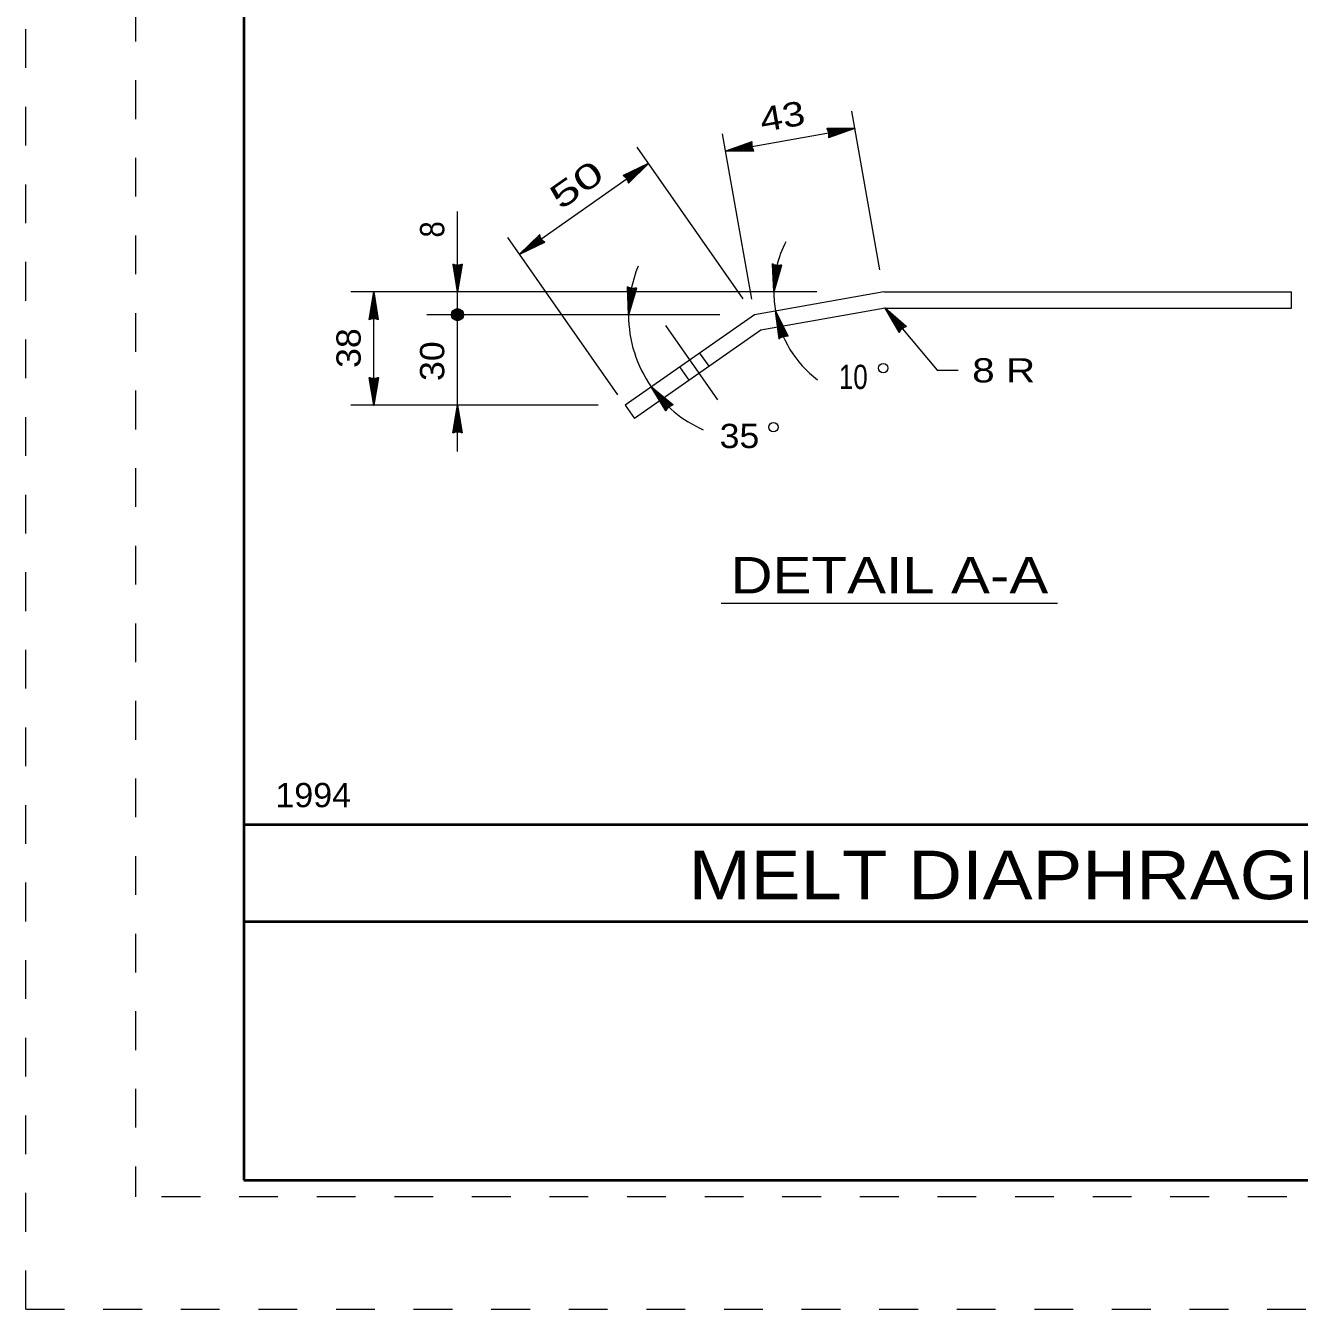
# Model space of a CAD drawing. Extents: x 1370.02 to 1375.68, y -905.51 to -897.93.
# Drawn here: x 1370.016 to 1373.299, y -905.512 to -902.203 of the extents above; entities that cross this region are included whole.
import ezdxf
from ezdxf.enums import TextEntityAlignment as Align

# ---------------------------------------------------------------- set-up
doc = ezdxf.new("R2010")
doc.units = 0
doc.header["$LTSCALE"] = 0.025
doc.linetypes.add('DOTTED', pattern=[1.5, 0.3, -1.2])
for name, color, linetype, lineweight in [('2', 7, 'Continuous', 13), ('3', 7, 'Continuous', 13), ('4', 7, 'Continuous', 13), ('5', 7, 'Continuous', 13), ('6', 7, 'Continuous', 13), ('61', 7, 'DOTTED', 13), ('62', 7, 'DOTTED', 13), ('63', 7, 'Continuous', 40), ('7', 7, 'Continuous', 13)]:
    doc.layers.add(name, color=color, linetype=linetype, lineweight=lineweight)
doc.layers.add('57', color=7, linetype='Continuous')
doc.layers.add('8', color=7, linetype='Continuous')

msp = doc.modelspace()

# ---------------------------------------------------------------- linework, layer by layer
at = {"layer": '2'}
for p, q in [((1372.22767, -902.88942), (1373.27867, -902.88942)), ((1373.27867, -902.93108), (1373.27867, -902.88942)), ((1372.23108, -902.93108), (1373.27867, -902.93108)), ((1371.561, -903.18158), (1371.58483, -903.21567))]:
    msp.add_line(p, q, dxfattribs=at)
for points in [[(1372.22767, -902.88942), (1371.89433, -902.94817), (1371.561, -903.18158)], [(1372.23108, -902.93108), (1371.91058, -902.98758), (1371.58483, -903.21567)]]:
    msp.add_lwpolyline(points, dxfattribs=at)
at = {"layer": '3'}
msp.add_line((1371.808, -903.69133), (1372.67517, -903.69133), dxfattribs=at)
at = {"layer": '4'}
for p, q in [((1372.21758, -902.83258), (1372.14542, -902.42333)), ((1371.88733, -902.90833), (1371.81217, -902.48217)), ((1371.82, -902.52642), (1372.15325, -902.46767)), ((1371.86542, -902.90692), (1371.59167, -902.516)), ((1371.28817, -902.792), (1371.6215, -902.55858)), ((1371.54208, -903.15458), (1371.25833, -902.74942)), ((1372.05483, -902.88942), (1370.85375, -902.88942)), ((1370.91292, -903.18158), (1370.91292, -902.88925)), ((1371.80533, -902.94817), (1371.05008, -902.94817)), ((1371.491, -903.18158), (1370.85375, -903.18158))]:
    msp.add_line(p, q, dxfattribs=at)
at = {"layer": '4', "lineweight": 25}
for points in [[(1372.08125, -902.46817), (1372.082, -902.46958), (1372.08275, -902.47092), (1372.0835, -902.47233), (1372.08425, -902.47375), (1372.0845, -902.47525), (1372.08458, -902.47567), (1372.08475, -902.47667), (1372.08542, -902.47758), (1372.08558, -902.47858), (1372.08575, -902.47958), (1372.08608, -902.481), (1372.08592, -902.48308), (1372.08608, -902.48408), (1372.08642, -902.48608), (1372.08575, -902.48817), (1372.08558, -902.48975), (1372.08575, -902.49075), (1372.08533, -902.49133), (1372.15325, -902.46767), (1372.08125, -902.46817), (1372.08567, -902.47042), (1372.08925, -902.48758), (1372.14042, -902.46992), (1372.08567, -902.47042), (1372.08917, -902.47283), (1372.09208, -902.4835), (1372.12817, -902.47208), (1372.08917, -902.47283), (1372.09258, -902.47483), (1372.09517, -902.48092), (1372.11583, -902.47425), (1372.09258, -902.47483), (1372.0955, -902.47683), (1372.09692, -902.47917), (1372.105, -902.47617), (1372.0955, -902.47683)], [(1371.892, -902.52592), (1371.89125, -902.5245), (1371.8905, -902.52317), (1371.88975, -902.52175), (1371.889, -902.52033), (1371.88875, -902.51883), (1371.88867, -902.51842), (1371.8885, -902.51742), (1371.88783, -902.5165), (1371.88767, -902.5155), (1371.8875, -902.5145), (1371.88717, -902.51308), (1371.88733, -902.511), (1371.88717, -902.51), (1371.88683, -902.508), (1371.8875, -902.50592), (1371.88767, -902.50433), (1371.8875, -902.50333), (1371.88792, -902.50275), (1371.82, -902.52642), (1371.892, -902.52592), (1371.88758, -902.52367), (1371.884, -902.5065), (1371.83283, -902.52417), (1371.88758, -902.52367), (1371.88408, -902.52125), (1371.88117, -902.51058), (1371.84508, -902.522), (1371.88408, -902.52125), (1371.88067, -902.51925), (1371.87808, -902.51317), (1371.85742, -902.51983), (1371.88067, -902.51925), (1371.87775, -902.51725), (1371.87633, -902.51492), (1371.86825, -902.51792), (1371.87775, -902.51725)], [(1371.55642, -902.5895), (1371.55775, -902.59042), (1371.559, -902.59133), (1371.56025, -902.59233), (1371.5615, -902.59325), (1371.56242, -902.5945), (1371.56267, -902.59492), (1371.56325, -902.59567), (1371.56425, -902.59625), (1371.56483, -902.59708), (1371.56542, -902.59783), (1371.56625, -902.59908), (1371.567, -902.601), (1371.56758, -902.60183), (1371.56867, -902.6035), (1371.569, -902.60567), (1371.5695, -902.60725), (1371.57008, -902.608), (1371.56992, -902.60875), (1371.6215, -902.55858), (1371.55642, -902.5895), (1371.56142, -902.58967), (1371.57192, -902.60367), (1371.61083, -902.566), (1371.56142, -902.58967), (1371.56567, -902.59042), (1371.57275, -902.59883), (1371.60058, -902.57325), (1371.56567, -902.59042), (1371.5695, -902.59067), (1371.5745, -902.59517), (1371.59033, -902.58042), (1371.5695, -902.59067), (1371.573, -902.59133), (1371.57525, -902.59283), (1371.58133, -902.58667), (1371.573, -902.59133)], [(1371.35325, -902.76108), (1371.35192, -902.76017), (1371.35067, -902.75925), (1371.34942, -902.75825), (1371.34817, -902.75733), (1371.34725, -902.75608), (1371.347, -902.75567), (1371.34642, -902.75492), (1371.34542, -902.75433), (1371.34483, -902.7535), (1371.34425, -902.75275), (1371.34342, -902.7515), (1371.34267, -902.74958), (1371.34208, -902.74875), (1371.341, -902.74708), (1371.34067, -902.74492), (1371.34017, -902.74333), (1371.33958, -902.74258), (1371.33975, -902.74183), (1371.28817, -902.792), (1371.35325, -902.76108), (1371.34825, -902.76092), (1371.33775, -902.74692), (1371.29883, -902.78458), (1371.34825, -902.76092), (1371.344, -902.76017), (1371.33692, -902.75175), (1371.30908, -902.77733), (1371.344, -902.76017), (1371.34017, -902.75992), (1371.33517, -902.75542), (1371.31933, -902.77017), (1371.34017, -902.75992), (1371.33667, -902.75925), (1371.33442, -902.75775), (1371.32833, -902.76392), (1371.33667, -902.75925)], [(1371.141, -902.81842), (1371.1395, -902.81892), (1371.138, -902.81942), (1371.1365, -902.81992), (1371.135, -902.82042), (1371.1335, -902.82042), (1371.133, -902.82042), (1371.132, -902.82042), (1371.131, -902.82092), (1371.13, -902.82092), (1371.129, -902.82092), (1371.1275, -902.82092), (1371.1255, -902.82042), (1371.1245, -902.82042), (1371.1225, -902.82042), (1371.1205, -902.81942), (1371.119, -902.81892), (1371.118, -902.81892), (1371.1175, -902.81842), (1371.129, -902.88942), (1371.141, -902.81842), (1371.138, -902.82242), (1371.1205, -902.82292), (1371.129, -902.87642), (1371.138, -902.82242), (1371.135, -902.82542), (1371.124, -902.82642), (1371.129, -902.86392), (1371.135, -902.82542), (1371.1325, -902.82842), (1371.126, -902.82992), (1371.129, -902.85142), (1371.1325, -902.82842), (1371.13, -902.83092), (1371.1275, -902.83192), (1371.129, -902.84042), (1371.13, -902.83092)], [(1371.96383, -902.82025), (1371.96225, -902.82058), (1371.96075, -902.82092), (1371.95917, -902.82125), (1371.95767, -902.82158), (1371.95617, -902.82142), (1371.95567, -902.82133), (1371.95467, -902.82125), (1371.95358, -902.82158), (1371.95267, -902.8215), (1371.95167, -902.82142), (1371.95017, -902.82125), (1371.94825, -902.8205), (1371.94725, -902.82042), (1371.94525, -902.82017), (1371.94333, -902.81892), (1371.94192, -902.81825), (1371.94092, -902.81817), (1371.9405, -902.81758), (1371.944, -902.88942), (1371.96383, -902.82025), (1371.96042, -902.82392), (1371.943, -902.82242), (1371.94542, -902.8765), (1371.96042, -902.82392), (1371.95708, -902.8265), (1371.94608, -902.82625), (1371.94683, -902.86408), (1371.95708, -902.8265), (1371.95425, -902.82925), (1371.94767, -902.83), (1371.94825, -902.85167), (1371.95425, -902.82925), (1371.9515, -902.83142), (1371.94892, -902.83217), (1371.94942, -902.84075), (1371.9515, -902.83142)], [(1370.90092, -902.96025), (1370.90242, -902.95975), (1370.90392, -902.95925), (1370.90542, -902.95875), (1370.90692, -902.95825), (1370.90842, -902.95825), (1370.90892, -902.95825), (1370.90992, -902.95825), (1370.91092, -902.95775), (1370.91192, -902.95775), (1370.91292, -902.95775), (1370.91442, -902.95775), (1370.91642, -902.95825), (1370.91742, -902.95825), (1370.91942, -902.95825), (1370.92142, -902.95925), (1370.92292, -902.95975), (1370.92392, -902.95975), (1370.92442, -902.96025), (1370.91292, -902.88925), (1370.90092, -902.96025), (1370.90392, -902.95625), (1370.92142, -902.95575), (1370.91292, -902.90225), (1370.90392, -902.95625), (1370.90692, -902.95325), (1370.91792, -902.95225), (1370.91292, -902.91475), (1370.90692, -902.95325), (1370.90942, -902.95025), (1370.91592, -902.94875), (1370.91292, -902.92725), (1370.90942, -902.95025), (1370.91192, -902.94775), (1370.91442, -902.94675), (1370.91292, -902.93825), (1370.91192, -902.94775)], [(1371.56667, -902.87642), (1371.56808, -902.87708), (1371.5695, -902.87775), (1371.57092, -902.8785), (1371.57242, -902.87917), (1371.57383, -902.87933), (1371.57433, -902.87942), (1371.57533, -902.87958), (1371.57625, -902.88017), (1371.57725, -902.88033), (1371.57825, -902.88042), (1371.57975, -902.88058), (1371.58183, -902.88033), (1371.58283, -902.8805), (1371.58475, -902.88075), (1371.58692, -902.88), (1371.58842, -902.87975), (1371.58942, -902.87983), (1371.59, -902.87942), (1371.56958, -902.94833), (1371.56667, -902.87642), (1371.56917, -902.88075), (1371.58642, -902.8835), (1371.57117, -902.9355), (1371.56917, -902.88075), (1371.57175, -902.88408), (1371.5825, -902.8865), (1371.57283, -902.92308), (1371.57175, -902.88408), (1371.57383, -902.88742), (1371.58008, -902.88975), (1371.57442, -902.91067), (1371.57383, -902.88742), (1371.576, -902.89025), (1371.57833, -902.8915), (1371.57575, -902.89975), (1371.576, -902.89025)], [(1371.95775, -903.01), (1371.95908, -903.00908), (1371.96033, -903.00817), (1371.96158, -903.00725), (1371.96292, -903.00633), (1371.96433, -903.00592), (1371.96483, -903.00575), (1371.96583, -903.0055), (1371.96658, -903.00475), (1371.9675, -903.00442), (1371.9685, -903.00408), (1371.96992, -903.00367), (1371.97192, -903.00358), (1371.97292, -903.00325), (1371.97483, -903.00267), (1371.97708, -903.003), (1371.97858, -903.00308), (1371.97958, -903.00275), (1371.98025, -903.00308), (1371.94825, -902.93867), (1371.95775, -903.01), (1371.95942, -903.00525), (1371.976, -902.99967), (1371.95208, -902.95108), (1371.95942, -903.00525), (1371.9615, -903.00158), (1371.97167, -902.99733), (1371.95575, -902.963), (1371.9615, -903.00158), (1371.96292, -902.99792), (1371.96875, -902.99467), (1371.9595, -902.975), (1371.96292, -902.99792), (1371.96458, -902.99483), (1371.96667, -902.99308), (1371.96275, -902.9855), (1371.96458, -902.99483)], [(1372.26733, -902.99333), (1372.26817, -902.99192), (1372.269, -902.99058), (1372.26983, -902.98925), (1372.27067, -902.98792), (1372.27183, -902.987), (1372.27217, -902.98667), (1372.273, -902.986), (1372.27342, -902.985), (1372.27417, -902.98433), (1372.27492, -902.98367), (1372.27608, -902.98275), (1372.27792, -902.98183), (1372.27875, -902.98117), (1372.28025, -902.97992), (1372.28242, -902.97942), (1372.28392, -902.97883), (1372.28467, -902.97817), (1372.28542, -902.97825), (1372.23108, -902.93108), (1372.26733, -902.99333), (1372.26708, -902.98833), (1372.28017, -902.97675), (1372.23942, -902.94108), (1372.26708, -902.98833), (1372.2675, -902.98408), (1372.27525, -902.97625), (1372.24742, -902.95067), (1372.2675, -902.98408), (1372.2675, -902.98017), (1372.2715, -902.97483), (1372.25542, -902.96025), (1372.2675, -902.98017), (1372.26775, -902.97667), (1372.26908, -902.97425), (1372.2625, -902.96875), (1372.26775, -902.97667)], [(1370.92492, -903.11058), (1370.92342, -903.11108), (1370.92192, -903.11158), (1370.92042, -903.11208), (1370.91892, -903.11258), (1370.91742, -903.11258), (1370.91692, -903.11258), (1370.91592, -903.11258), (1370.91492, -903.11308), (1370.91392, -903.11308), (1370.91292, -903.11308), (1370.91142, -903.11308), (1370.90942, -903.11258), (1370.90842, -903.11258), (1370.90642, -903.11258), (1370.90442, -903.11158), (1370.90292, -903.11108), (1370.90192, -903.11108), (1370.90142, -903.11058), (1370.91292, -903.18158), (1370.92492, -903.11058), (1370.92192, -903.11458), (1370.90442, -903.11508), (1370.91292, -903.16858), (1370.92192, -903.11458), (1370.91892, -903.11758), (1370.90792, -903.11858), (1370.91292, -903.15608), (1370.91892, -903.11758), (1370.91642, -903.12058), (1370.90992, -903.12208), (1370.91292, -903.14358), (1370.91642, -903.12058), (1370.91392, -903.12308), (1370.91142, -903.12408), (1370.91292, -903.13258), (1370.91392, -903.12308)], [(1371.68392, -903.18025), (1371.68242, -903.18083), (1371.681, -903.18142), (1371.6795, -903.182), (1371.678, -903.18258), (1371.67692, -903.18367), (1371.6765, -903.18392), (1371.67583, -903.18458), (1371.67475, -903.18483), (1371.674, -903.1855), (1371.67325, -903.18617), (1371.67208, -903.18717), (1371.67092, -903.18883), (1371.67008, -903.18942), (1371.66858, -903.19075), (1371.66767, -903.19292), (1371.66692, -903.19425), (1371.66617, -903.19492), (1371.66608, -903.19558), (1371.62833, -903.13442), (1371.68392, -903.18025), (1371.679, -903.17917), (1371.6655, -903.19017), (1371.63675, -903.14425), (1371.679, -903.17917), (1371.67475, -903.17883), (1371.66583, -903.18533), (1371.645, -903.15367), (1371.67475, -903.17883), (1371.67083, -903.17825), (1371.66508, -903.18133), (1371.65317, -903.16317), (1371.67083, -903.17825), (1371.66742, -903.17792), (1371.66492, -903.17883), (1371.66033, -903.17133), (1371.66742, -903.17792)], [(1371.117, -903.25233), (1371.1185, -903.25183), (1371.12, -903.25133), (1371.1215, -903.25083), (1371.123, -903.25033), (1371.1245, -903.25033), (1371.125, -903.25033), (1371.126, -903.25033), (1371.127, -903.24983), (1371.128, -903.24983), (1371.129, -903.24983), (1371.1305, -903.24983), (1371.1325, -903.25033), (1371.1335, -903.25033), (1371.1355, -903.25033), (1371.1375, -903.25133), (1371.139, -903.25183), (1371.14, -903.25183), (1371.1405, -903.25233), (1371.129, -903.18133), (1371.117, -903.25233), (1371.12, -903.24833), (1371.1375, -903.24783), (1371.129, -903.19433), (1371.12, -903.24833), (1371.123, -903.24533), (1371.134, -903.24433), (1371.129, -903.20683), (1371.123, -903.24533), (1371.1255, -903.24233), (1371.132, -903.24083), (1371.129, -903.21933), (1371.1255, -903.24233), (1371.128, -903.23983), (1371.1305, -903.23883), (1371.129, -903.23033), (1371.128, -903.23983)]]:
    msp.add_lwpolyline(points, dxfattribs=at)
at = {"layer": '4'}
for points in [[(1371.129, -903.30108), (1371.129, -903.18133), (1371.129, -902.94817), (1371.129, -902.88942), (1371.129, -902.68192)], [(1372.23108, -902.93108), (1372.36483, -903.0915), (1372.41908, -903.0915)]]:
    msp.add_lwpolyline(points, dxfattribs=at)
for radius in [0.01562, 0.01438, 0.01312, 0.01188, 0.01063, 0.00937, 0.00813, 0.00688, 0.00562, 0.00438, 0.00313, 0.00187, 0.000625]:
    msp.add_circle((1371.12899, -902.94809), radius, dxfattribs=at)
for centre, radius, start, end in [((1372.22767, -902.88942), 0.2837, 152.84033, 180), ((1371.89433, -902.94817), 0.32475, 157.31681, 180), ((1372.22767, -902.88942), 0.28367, 180, 190.00113), ((1371.89433, -902.94817), 0.32475, 180, 215.00177), ((1372.22767, -902.88942), 0.2837, 189.99628, 232.97884), ((1371.89433, -902.94817), 0.32472, 214.99925, 245.8858)]:
    msp.add_arc(centre, radius, start, end, dxfattribs=at)
at = {"layer": '5'}
for p, q in [((1371.77717, -903.081), (1371.75333, -903.04692)), ((1371.72592, -903.11692), (1371.702, -903.08283))]:
    msp.add_line(p, q, dxfattribs=at)
at = {"layer": '6'}
msp.add_line((1371.7995, -903.16742), (1371.66567, -902.97633), dxfattribs=at)
at = {"layer": '61'}
for p in [(1370.29908, -898.34375), (1375.266, -905.22208)]:
    msp.add_line(p, (1370.29908, -905.22208), dxfattribs=at)
at = {"layer": '62'}
for q in [(1370.01575, -898.17875), (1375.68267, -905.51208)]:
    msp.add_line((1370.01575, -905.51208), q, dxfattribs=at)
at = {"layer": '63'}
for p, q in [((1370.57825, -898.51208), (1370.57825, -905.17875)), ((1370.57825, -904.26208), (1375.24517, -904.26208)), ((1370.57825, -904.51208), (1375.24517, -904.51208)), ((1370.57825, -905.17875), (1375.24517, -905.17875))]:
    msp.add_line(p, q, dxfattribs=at)
at = {"layer": '7'}
for centre in [(1372.22625, -903.08583), (1371.943, -903.238)]:
    msp.add_circle(centre, 0.012, dxfattribs=at)

# ---------------------------------------------------------------- texts
at = {"layer": '3', "width": 1.2}
msp.add_text('DETAIL A-A', height=0.09375, dxfattribs=at).set_placement((1371.83225, -903.66658))
at = {"layer": '57', "width": 1.15}
msp.add_text('MELT DIAPHRAGM PLATE', height=0.125, dxfattribs=at).set_placement((1372.92067, -904.45483), align=Align.CENTER)
at = {"layer": '7'}
for s, width, p in [('8 R', 1.25, (1372.45525, -903.12275)), ('10', 0.8, (1372.11175, -903.13967)), ('35', 1.1, (1371.80442, -903.29192))]:
    msp.add_text(s, height=0.0625, dxfattribs=dict(at, width=width)).set_placement(p)
at = {"layer": '8'}
for s, rotation, width, p in [('43', 9.998, 1.25, (1371.91417, -902.4775)), ('50', 35.002, 1.55, (1371.39433, -902.67967)), ('8', 90, 0.9, (1371.09467, -902.74917)), ('38', 90, 1.1, (1370.87917, -903.08533)), ('30', 90, 1.1, (1371.09467, -903.119))]:
    msp.add_text(s, height=0.0625, rotation=rotation, dxfattribs=dict(at, width=width)).set_placement(p)
at = {"layer": '8', "width": 1.05}
msp.add_text('1994', height=0.0625, dxfattribs=at).set_placement((1370.65925, -904.21767))

doc.saveas('drawing.dxf')
